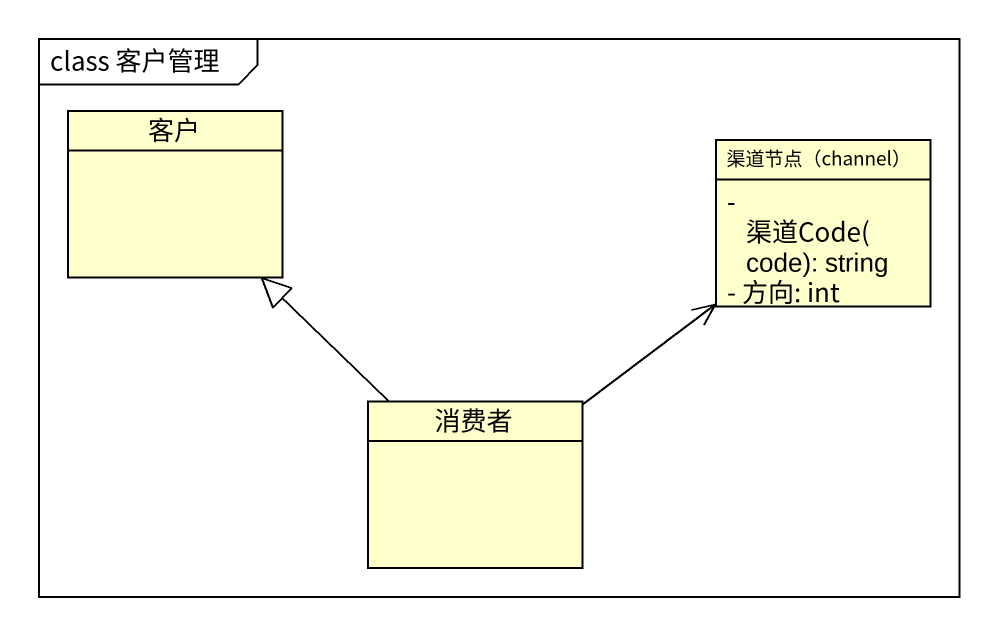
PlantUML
@startuml
mainframe class 客户管理
hide circle
hide empty members
skinparam classAttributeIconSize 0
class 客户
class "渠道节点（channel）" as 渠道节点_channel {
  {field} - 渠道Code(code): string
  - 方向: int
}
class 消费者
消费者 -up-|> 客户
消费者 -up-> 渠道节点_channel
@enduml
